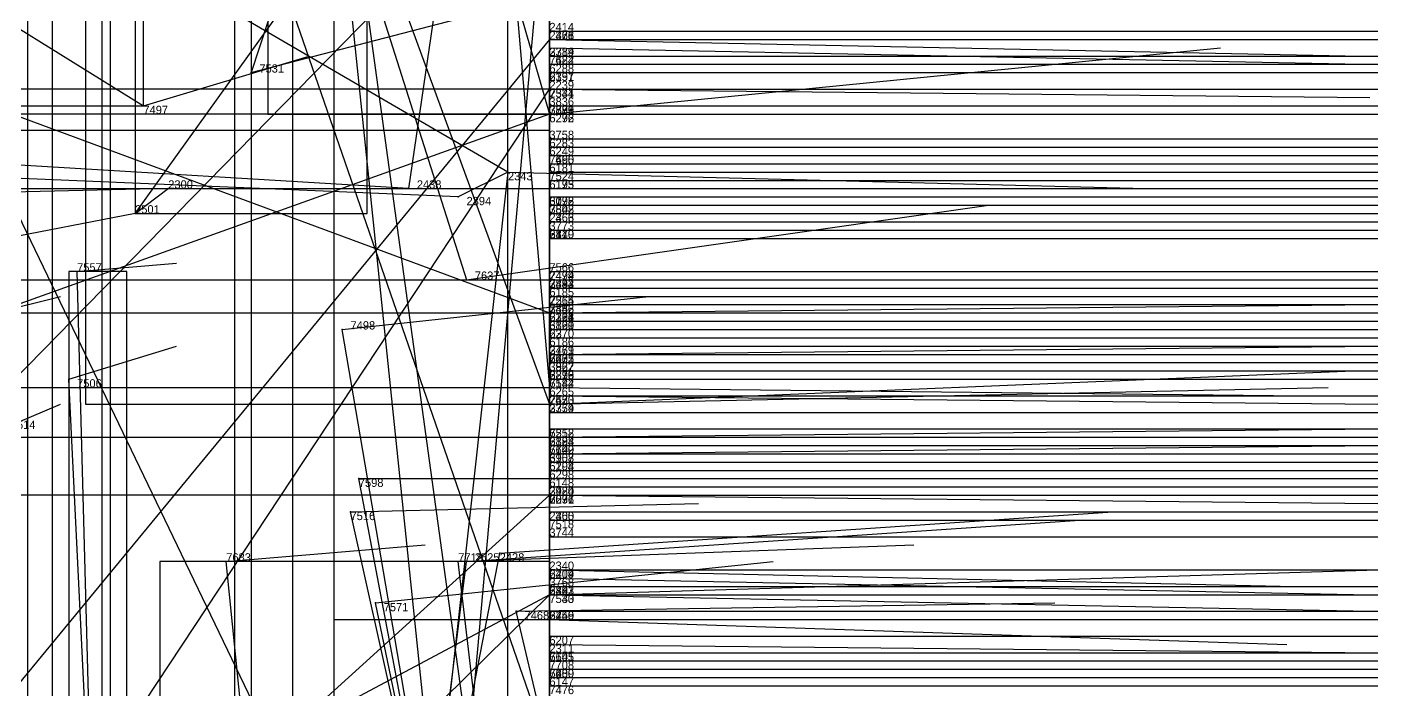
# Model space of a CAD drawing. Extents: x -0.07 to 1.1, y -0.07 to 1.1.
# Drawn here: x 0.937 to 1.1, y 0.8125 to 0.8925 of the extents above; entities that cross this region are included whole.
import ezdxf

# ---------------------------------------------------------------- set-up
doc = ezdxf.new("R2010")
doc.units = 0
for name, color, linetype in [('Clients', 3, 'CONTINUOUS'), ('Facilities', 3, 'CONTINUOUS'), ('Facilities_lines', 3, 'CONTINUOUS'), ('Min_max_boxes', 1, 'CONTINUOUS'), ('Normals', 1, 'CONTINUOUS'), ('Source_points', 5, 'CONTINUOUS'), ('Text', 3, 'CONTINUOUS')]:
    doc.layers.add(name, color=color, linetype=linetype)

msp = doc.modelspace()

# ---------------------------------------------------------------- linework, layer by layer
at = {"layer": 'Clients', "color": 5}
for p in [(1, 0.89, 0.052), (0.964, 0.887, 1), (1, 0.887, 0.077), (1, 0.885, 0.06), (1, 0.885, 0.051), (0.951, 0.883, 1), (1, 0.882, 0.985), (0.954, 0.873), (0.983, 0.873), (0.989, 0.872), (1, 0.871, 0.905), (0.943, 0.863, 1), (0.99, 0.862, 1), (1, 0.862, 0.072), (1, 0.859, 0.076), (1, 0.858, 0.065), (0.975, 0.856, 1), (0.942, 0.85, 1), (1, 0.849, 0.977), (1, 0.848, 0.082), (1, 0.847, 0.951), (1, 0.847, 0.942), (1, 0.843, 0.915), (0.977, 0.838, 1), (0.976, 0.834, 1), (0.994, 0.829), (0.961, 0.828, 1), (0.989, 0.828, 1), (0.99, 0.828), (1, 0.827, 0.018), (1, 0.826, 0.053), (0.979, 0.823, 1), (0.996, 0.822, 1), (1, 0.821, 0.015)]:
    msp.add_point(p, dxfattribs=at)
at = {"layer": 'Facilities', "color": 3}
for p in [(1, 0.892, 0.104), (1, 0.891, 0.056), (1, 0.891, 0.198), (1, 0.889, 0.351), (1, 0.889, 0.844), (1, 0.888, 0.825), (1, 0.887, 0.694), (1, 0.887, 0.537), (1, 0.885, 0.813), (1, 0.883, 0.447), (1, 0.883, 0.378), (1, 0.882, 0.44), (1, 0.882, 0.546), (1, 0.882, 0.545), (1, 0.882, 0.916), (1, 0.879, 0.498), (1, 0.879, 0.685), (1, 0.878, 0.552), (1, 0.877, 0.887), (1, 0.876, 0.769), (0.995, 0.875), (1, 0.875, 0.551), (1, 0.875, 0.862), (1, 0.874, 0.538), (1, 0.873, 0.574), (1, 0.872, 0.393), (1, 0.871, 0.673), (1, 0.871, 0.69), (0.95, 0.87), (1, 0.87, 0.144), (1, 0.87, 0.476), (1, 0.869, 0.246), (1, 0.869, 0.097), (1, 0.868, 0.372), (1, 0.868, 0.282), (1, 0.868, 0.55), (1, 0.867, 0.248), (1, 0.867, 0.43), (1, 0.863, 0.849), (1, 0.863, 0.846), (1, 0.861, 0.222), (1, 0.861, 0.412), (1, 0.861, 0.892), (1, 0.86, 0.535), (1, 0.86, 0.839), (1, 0.859, 0.169), (1, 0.859, 0.412), (1, 0.858, 0.749), (1, 0.858, 0.815), (1, 0.857, 0.303), (1, 0.857, 0.687), (1, 0.857, 0.533), (1, 0.856, 0.688), (1, 0.856, 0.592), (1, 0.855, 0.207), (1, 0.855, 0.688), (1, 0.855, 0.664), (1, 0.854, 0.454), (1, 0.853, 0.072), (1, 0.853, 0.173), (1, 0.853, 0.632), (1, 0.853, 0.776), (1, 0.853, 0.788), (1, 0.852, 0.359), (1, 0.851, 0.465), (1, 0.851, 0.392), (1, 0.85, 0.182), (1, 0.85, 0.55), (1, 0.85, 0.664), (1, 0.848, 0.634), (1, 0.846, 0.199), (1, 0.846, 0.317), (1, 0.844, 0.655), (1, 0.843, 0.118), (1, 0.843, 0.598), (1, 0.842, 0.26), (1, 0.842, 0.802), (1, 0.841, 0.259), (1, 0.841, 0.667), (1, 0.841, 0.663), (1, 0.841, 0.905), (1, 0.84, 0.666), (1, 0.839, 0.69), (1, 0.839, 0.746), (1, 0.838, 0.524), (1, 0.837, 0.387), (1, 0.836, 0.072), (1, 0.836, 0.137), (1, 0.836, 0.57), (1, 0.836, 0.773), (1, 0.834, 0.098), (1, 0.833, 0.085), (1, 0.833, 0.836), (1, 0.831, 0.378), (1, 0.827, 0.622), (1, 0.825, 0.226), (1, 0.825, 0.501), (1, 0.824, 0.051), (1, 0.824, 0.385), (1, 0.824, 0.536), (1, 0.824, 0.892), (1, 0.824, 0.918), (1, 0.822, 0.746), (1, 0.821, 0.496), (1, 0.819, 0.683), (1, 0.818, 0.075), (1, 0.817, 0.641), (1, 0.816, 0.863), (1, 0.816, 0.85), (1, 0.815, 0.526), (1, 0.815, 0.874), (1, 0.814, 0.799), (1, 0.813, 0.558)]:
    msp.add_point(p, dxfattribs=at)
at = {"layer": 'Facilities_lines', "color": 3}
for p, q in [((0.944, 1, 0.969), (1, 0.847, 0.951)), ((0.966, 1, 0.988), (1, 0.882, 0.985)), ((0.987, 1, 0.899), (1, 0.849, 0.977)), ((1, 0.996, 0.944), (0.964, 0.887, 1)), ((1, 0.996, 0.944), (1, 0.847, 0.942)), ((1, 0.996, 0.944), (1, 0.785, 0.973)), ((0.948, 0.994, 1), (0.99, 0.862, 1)), ((1, 0.989, 0.031), (0.983, 0.873)), ((0.796, 0.979, 1), (0.951, 0.883, 1)), ((1, 0.891, 0.056), (1, 0.94, 0.086)), ((1, 0.94, 0.035), (1, 0.827, 0.018)), ((1, 0.94, 0.035), (1, 0.821, 0.015)), ((1, 0.891, 0.056), (1, 0.933, 0.12)), ((1, 0.932, 0.098), (1, 0.737, 0.048)), ((1, 0.735, 0.976), (0.974, 0.924, 1)), ((1, 0.916, 0.069), (0.912, 0.826)), ((0.988, 0.78, 1), (0.974, 0.915, 1)), ((1, 0.916, 0.069), (1, 0.685, 0.063)), ((1, 0.916, 0.069), (1, 0.887, 0.077)), ((0.988, 0.78, 1), (1, 0.914, 0.993)), ((1, 0.824, 0.918), (1, 0.911, 0.916)), ((0.95, 0.87), (0.978, 0.909)), ((1, 0.805, 0.998), (0.964, 0.909, 1)), ((0.865, 0.908), (1, 0.858, 0.065)), ((0.995, 0.875), (0.94, 0.907)), ((1, 0.693, 0.973), (1, 0.903, 0.934)), ((1, 0.891, 0.056), (0.925, 0.8)), ((1, 0.891, 0.056), (1, 0.808, 0.045)), ((1, 0.891, 0.056), (1, 0.89, 0.052)), ((0.922, 0.767), (1, 0.885, 0.051)), ((1, 0.655, 0.047), (1, 0.885, 0.06)), ((1, 0.882, 0.916), (0.933, 0.858, 1)), ((1, 0.882, 0.916), (1, 0.843, 0.915)), ((0.983, 0.772), (0.931, 0.88)), ((0.995, 0.875), (0.98, 0.74)), ((0.995, 0.875), (0.989, 0.872)), ((0.95, 0.87), (0.954, 0.873)), ((1, 0.806, 0.903), (1, 0.871, 0.905)), ((0.945, 0.789, 1), (0.943, 0.863, 1)), ((1, 0.853, 0.072), (1, 0.862, 0.072)), ((1, 0.853, 0.072), (1, 0.859, 0.076)), ((0.988, 0.78, 1), (0.975, 0.856, 1)), ((1, 0.853, 0.072), (1, 0.808, 0.071)), ((0.945, 0.789, 1), (0.942, 0.85, 1)), ((1, 0.818, 0.075), (1, 0.848, 0.082)), ((0.988, 0.78, 1), (0.977, 0.838, 1)), ((1, 0.836, 0.072), (0.904, 0.749)), ((1, 0.836, 0.072), (1, 0.764, 0.072)), ((0.988, 0.78, 1), (0.976, 0.834, 1)), ((0.983, 0.772), (0.994, 0.829)), ((0.981, 0.628, 1), (0.961, 0.828, 1)), ((0.983, 0.772), (0.99, 0.828)), ((1, 0.735, 0.976), (0.989, 0.828, 1)), ((1, 0.824, 0.051), (1, 0.826, 0.053)), ((1, 0.824, 0.918), (0.937, 0.762, 1)), ((1, 0.824, 0.918), (0.94, 0.792, 1)), ((0.988, 0.78, 1), (0.979, 0.823, 1)), ((1, 0.805, 0.998), (0.996, 0.822, 1))]:
    msp.add_line(p, q, dxfattribs=at)
at = {"layer": 'Min_max_boxes', "color": 1}
for p, q in [((0.944, 1, 0.763), (0.944, 0.847, 0.763)), ((0.944, 1, 1), (0.944, 0.847, 1)), ((0.947, 1, 0.048), (0.947, 0.737, 0.048)), ((0.947, 1, 0.161), (0.947, 0.737, 0.161)), ((0.951, 0.883, 0.946), (0.951, 1, 0.946)), ((0.951, 0.883, 1), (0.951, 1, 1)), ((0.966, 1, 0.981), (0.966, 0.882, 0.981)), ((0.966, 1, 1), (0.966, 0.882, 1)), ((0.974, 1, 0.015), (0.974, 0.821, 0.015)), ((0.974, 1, 0.222), (0.974, 0.821, 0.222)), ((1, 0.821, 0.015), (1, 1, 0.015)), ((1, 0.821, 0.222), (1, 1, 0.222)), ((1, 0.737, 0.048), (1, 1, 0.048)), ((1, 0.737, 0.161), (1, 1, 0.161)), ((1, 0.873), (1, 1)), ((1, 0.873, 0.083), (1, 1, 0.083)), ((1, 0.849, 0.723), (1, 1, 0.723)), ((1, 0.849, 0.977), (1, 1, 0.977)), ((1, 0.882, 0.981), (1, 1, 0.981)), ((1, 0.882, 1), (1, 1, 1)), ((1, 0.847, 0.763), (1, 1, 0.763)), ((1, 0.847, 1), (1, 1, 1)), ((1, 0.862, 0.974), (1, 1, 0.974)), ((1, 0.862, 1), (1, 1, 1)), ((0.946, 0.996, 0.818), (0.946, 0.785, 0.818)), ((0.946, 0.996, 1), (0.946, 0.785, 1)), ((1, 0.785, 0.818), (1, 0.996, 0.818)), ((1, 0.785, 1), (1, 0.996, 1)), ((1, 0.788), (1, 0.961)), ((1, 0.788, 0.018), (1, 0.961, 0.018)), ((1, 0.8), (1, 0.94)), ((1, 0.8, 0.12), (1, 0.94, 0.12)), ((1, 0.685), (1, 0.927)), ((1, 0.685, 0.103), (1, 0.927, 0.103)), ((1, 0.858), (1, 0.926)), ((1, 0.858, 0.067), (1, 0.926, 0.067)), ((0.974, 0.924, 0.939), (0.974, 0.548, 0.939)), ((0.974, 0.924, 1), (0.974, 0.548, 1)), ((1, 0.548, 0.939), (1, 0.924, 0.939)), ((1, 0.548, 1), (1, 0.924, 1)), ((0.969, 0.915, 0.96), (0.969, 0.57, 0.96)), ((0.969, 0.915, 1), (0.969, 0.57, 1)), ((1, 0.57, 0.96), (1, 0.915, 0.96)), ((1, 0.57, 1), (1, 0.915, 1)), ((0.937, 0.911, 0.916), (0.937, 0.762, 0.916)), ((0.937, 0.911, 1), (0.937, 0.762, 1)), ((1, 0.762, 0.916), (1, 0.911, 0.916)), ((1, 0.762, 1), (1, 0.911, 1)), ((0.95, 0.909), (0.95, 0.87)), ((0.95, 0.909), (0.95, 0.87)), ((0.964, 0.909, 0.998), (0.964, 0.801, 0.998)), ((0.964, 0.909, 1), (0.964, 0.801, 1)), ((0.978, 0.87), (0.978, 0.909)), ((0.978, 0.87), (0.978, 0.909)), ((1, 0.801, 0.998), (1, 0.909, 0.998)), ((1, 0.801, 1), (1, 0.909, 1)), ((0.94, 0.907), (0.94, 0.74)), ((0.94, 0.907), (0.94, 0.74)), ((0.995, 0.74), (0.995, 0.907)), ((0.995, 0.74), (0.995, 0.907)), ((0.962, 0.903, 0.934), (0.962, 0.523, 0.934)), ((0.962, 0.903, 1), (0.962, 0.523, 1)), ((1, 0.523, 0.934), (1, 0.903, 0.934)), ((1, 0.523, 1), (1, 0.903, 1)), ((1, 0.885), (0.911, 0.885)), ((1, 0.885, 0.051), (0.911, 0.885, 0.051)), ((1, 0.504, 0.045), (1, 0.885, 0.045)), ((1, 0.885, 0.045), (1, 0.885, 0.045)), ((1, 0.885, 0.045), (1, 0.504, 0.045)), ((1, 0.504, 0.088), (1, 0.885, 0.088)), ((1, 0.885, 0.088), (1, 0.885, 0.088)), ((1, 0.885, 0.088), (1, 0.504, 0.088)), ((1, 0.885, 0.045), (1, 0.885, 0.088)), ((1, 0.885, 0.045), (1, 0.885, 0.088)), ((1, 0.625), (1, 0.885)), ((1, 0.625, 0.051), (1, 0.885, 0.051)), ((1, 0.885), (1, 0.885, 0.051)), ((0.728, 0.883, 0.946), (0.951, 0.883, 0.946)), ((0.728, 0.883, 1), (0.951, 0.883, 1)), ((0.951, 0.883, 0.946), (0.951, 0.883, 1)), ((1, 0.882, 0.915), (0.933, 0.882, 0.915)), ((1, 0.882, 1), (0.933, 0.882, 1)), ((0.966, 0.882, 0.981), (1, 0.882, 0.981)), ((0.966, 0.882, 1), (1, 0.882, 1)), ((0.966, 0.882, 0.981), (0.966, 0.882, 1)), ((1, 0.843, 0.915), (1, 0.882, 0.915)), ((1, 0.843, 1), (1, 0.882, 1)), ((1, 0.882, 0.915), (1, 0.882, 1)), ((1, 0.882, 0.981), (1, 0.882, 1)), ((1, 0.88), (0.931, 0.88)), ((1, 0.88, 0.014), (0.931, 0.88, 0.014)), ((1, 0.595), (1, 0.88)), ((1, 0.595, 0.014), (1, 0.88, 0.014)), ((1, 0.88), (1, 0.88, 0.014)), ((0.833, 0.873), (1, 0.873)), ((0.833, 0.873, 0.083), (1, 0.873, 0.083)), ((1, 0.873), (1, 0.873, 0.083)), ((1, 0.806, 0.903), (1, 0.871, 0.903)), ((1, 0.871, 0.903), (1, 0.871, 0.903)), ((1, 0.871, 0.903), (1, 0.806, 0.903)), ((1, 0.806, 0.905), (1, 0.871, 0.905)), ((1, 0.871, 0.905), (1, 0.871, 0.905)), ((1, 0.871, 0.905), (1, 0.806, 0.905)), ((1, 0.871, 0.903), (1, 0.871, 0.905)), ((1, 0.871, 0.903), (1, 0.871, 0.905)), ((0.95, 0.87), (0.978, 0.87)), ((0.95, 0.87), (0.978, 0.87)), ((0.95, 0.87), (0.95, 0.87)), ((0.978, 0.87), (0.978, 0.87)), ((0.949, 0.863, 1), (0.942, 0.863, 1)), ((0.942, 0.863, 1), (0.942, 0.77, 1)), ((0.949, 0.863, 1), (0.942, 0.863, 1)), ((0.942, 0.863, 1), (0.942, 0.77, 1)), ((0.942, 0.863, 1), (0.942, 0.863, 1)), ((0.949, 0.77, 1), (0.949, 0.863, 1)), ((0.949, 0.77, 1), (0.949, 0.863, 1)), ((0.949, 0.863, 1), (0.949, 0.863, 1)), ((0.855, 0.862, 0.974), (1, 0.862, 0.974)), ((0.855, 0.862, 1), (1, 0.862, 1)), ((1, 0.808, 0.071), (1, 0.862, 0.071)), ((1, 0.862, 0.071), (1, 0.862, 0.071)), ((1, 0.862, 0.071), (1, 0.808, 0.071)), ((1, 0.808, 0.076), (1, 0.862, 0.076)), ((1, 0.862, 0.076), (1, 0.862, 0.076)), ((1, 0.862, 0.076), (1, 0.808, 0.076)), ((1, 0.862, 0.071), (1, 0.862, 0.076)), ((1, 0.862, 0.071), (1, 0.862, 0.076)), ((1, 0.862, 0.974), (1, 0.862, 1)), ((0.807, 0.858), (1, 0.858)), ((0.807, 0.858, 0.067), (1, 0.858, 0.067)), ((1, 0.858), (1, 0.858, 0.067)), ((0.917, 0.849, 0.723), (1, 0.849, 0.723)), ((0.917, 0.849, 0.977), (1, 0.849, 0.977)), ((1, 0.849, 0.723), (1, 0.849, 0.977)), ((1, 0.818, 0.075), (1, 0.848, 0.075)), ((1, 0.848, 0.075), (1, 0.848, 0.075)), ((1, 0.848, 0.075), (1, 0.818, 0.075)), ((1, 0.818, 0.082), (1, 0.848, 0.082)), ((1, 0.848, 0.082), (1, 0.848, 0.082)), ((1, 0.848, 0.082), (1, 0.818, 0.082)), ((1, 0.848, 0.075), (1, 0.848, 0.082)), ((1, 0.848, 0.075), (1, 0.848, 0.082)), ((0.944, 0.847, 0.763), (1, 0.847, 0.763)), ((0.944, 0.847, 1), (1, 0.847, 1)), ((0.944, 0.847, 0.763), (0.944, 0.847, 1)), ((1, 0.847, 0.763), (1, 0.847, 1)), ((0.933, 0.843, 0.915), (1, 0.843, 0.915)), ((0.933, 0.843, 1), (1, 0.843, 1)), ((1, 0.843, 0.915), (1, 0.843, 1)), ((1, 0.836), (0.904, 0.836)), ((1, 0.836, 0.072), (0.904, 0.836, 0.072)), ((1, 0.749), (1, 0.836)), ((1, 0.749, 0.072), (1, 0.836, 0.072)), ((1, 0.836), (1, 0.836, 0.072)), ((1, 0.828, 0.975), (0.953, 0.828, 0.975)), ((0.953, 0.828, 0.975), (0.953, 0.599, 0.975)), ((1, 0.828, 1), (0.953, 0.828, 1)), ((0.953, 0.828, 1), (0.953, 0.599, 1)), ((0.953, 0.828, 0.975), (0.953, 0.828, 1)), ((1, 0.599, 0.975), (1, 0.828, 0.975)), ((1, 0.599, 1), (1, 0.828, 1)), ((1, 0.828, 0.975), (1, 0.828, 1)), ((1, 0.824, 0.051), (1, 0.826, 0.051)), ((1, 0.826, 0.051), (1, 0.826, 0.051)), ((1, 0.826, 0.051), (1, 0.824, 0.051)), ((1, 0.824, 0.053), (1, 0.826, 0.053)), ((1, 0.826, 0.053), (1, 0.826, 0.053)), ((1, 0.826, 0.053), (1, 0.824, 0.053)), ((1, 0.826, 0.051), (1, 0.826, 0.053)), ((1, 0.826, 0.051), (1, 0.826, 0.053)), ((1, 0.824, 0.051), (1, 0.824, 0.051)), ((1, 0.824, 0.053), (1, 0.824, 0.053)), ((1, 0.824, 0.051), (1, 0.824, 0.053)), ((1, 0.824, 0.051), (1, 0.824, 0.053)), ((0.974, 0.821, 0.015), (1, 0.821, 0.015)), ((0.974, 0.821, 0.222), (1, 0.821, 0.222)), ((0.974, 0.821, 0.015), (0.974, 0.821, 0.222)), ((1, 0.821, 0.015), (1, 0.821, 0.222)), ((1, 0.818, 0.075), (1, 0.818, 0.075)), ((1, 0.818, 0.082), (1, 0.818, 0.082)), ((1, 0.818, 0.075), (1, 0.818, 0.082)), ((1, 0.818, 0.075), (1, 0.818, 0.082))]:
    msp.add_line(p, q, dxfattribs=at)
at = {"layer": 'Normals', "color": 1}
for p, q in [((0.964, 0.887, 1), (0.991, 0.894, 1.096)), ((1, 0.892, 0.104), (1.1, 0.892, 0.104)), ((1, 0.891, 0.056), (1.098, 0.889, 0.038)), ((1, 0.891, 0.198), (1.1, 0.891, 0.198)), ((0.951, 0.883, 1), (0.971, 0.889, 1.098)), ((1, 0.89, 0.052), (1.098, 0.888, 0.034)), ((1, 0.882, 0.985), (1.081, 0.89, 1.043)), ((1, 0.889, 0.351), (1.1, 0.889, 0.351)), ((1, 0.889, 0.844), (1.1, 0.889, 0.844)), ((1, 0.888, 0.825), (1.1, 0.888, 0.825)), ((1, 0.887, 0.077), (1.1, 0.887, 0.072)), ((1, 0.887, 0.694), (1.1, 0.887, 0.694)), ((1, 0.887, 0.537), (1.1, 0.887, 0.537)), ((1, 0.885, 0.051), (1.099, 0.884, 0.036)), ((1, 0.885, 0.06), (1.099, 0.884, 0.048)), ((1, 0.885, 0.813), (1.1, 0.885, 0.813)), ((1, 0.883, 0.447), (1.1, 0.883, 0.447)), ((1, 0.883, 0.378), (1.1, 0.883, 0.378)), ((1, 0.882, 0.44), (1.1, 0.882, 0.44)), ((1, 0.882, 0.546), (1.1, 0.882, 0.546)), ((1, 0.882, 0.545), (1.1, 0.882, 0.545)), ((1, 0.882, 0.916), (1.1, 0.882, 0.922)), ((1, 0.879, 0.498), (1.1, 0.879, 0.498)), ((1, 0.879, 0.685), (1.1, 0.879, 0.685)), ((1, 0.878, 0.552), (1.1, 0.878, 0.552)), ((0.983, 0.873), (0.917, 0.877, 0.075)), ((1, 0.877, 0.887), (1.1, 0.877, 0.887)), ((1, 0.876, 0.769), (1.1, 0.876, 0.769)), ((0.989, 0.872), (0.918, 0.875, 0.071)), ((0.995, 0.875), (1.072, 0.873, -0.063)), ((1, 0.875, 0.551), (1.1, 0.875, 0.551)), ((1, 0.875, 0.862), (1.1, 0.875, 0.862)), ((1, 0.874, 0.538), (1.1, 0.874, 0.538)), ((0.954, 0.873), (0.909, 0.872, 0.09)), ((1, 0.873, 0.574), (1.1, 0.873, 0.574)), ((0.99, 0.862, 1), (1.053, 0.871, 1.077)), ((1, 0.872, 0.393), (1.1, 0.872, 0.393)), ((1, 0.871, 0.673), (1.1, 0.871, 0.673)), ((1, 0.871, 0.69), (1.1, 0.871, 0.69)), ((1, 0.871, 0.905), (1.1, 0.871, 0.907)), ((0.95, 0.87), (0.914, 0.863, 0.093)), ((1, 0.87, 0.144), (1.1, 0.87, 0.144)), ((1, 0.87, 0.476), (1.1, 0.87, 0.476)), ((1, 0.869, 0.246), (1.1, 0.869, 0.246)), ((1, 0.869, 0.097), (1.1, 0.869, 0.097)), ((1, 0.868, 0.372), (1.1, 0.868, 0.372)), ((1, 0.868, 0.282), (1.1, 0.868, 0.282)), ((1, 0.868, 0.55), (1.1, 0.868, 0.55)), ((1, 0.867, 0.248), (1.1, 0.867, 0.248)), ((1, 0.867, 0.43), (1.1, 0.867, 0.43)), ((0.943, 0.863, 1), (0.955, 0.864, 1.099)), ((1, 0.863, 0.849), (1.1, 0.863, 0.849)), ((1, 0.863, 0.846), (1.1, 0.863, 0.846)), ((1, 0.862, 0.072), (1.1, 0.862, 0.067)), ((1, 0.861, 0.222), (1.1, 0.861, 0.222)), ((1, 0.861, 0.412), (1.1, 0.861, 0.412)), ((1, 0.861, 0.892), (1.1, 0.861, 0.892)), ((0.933, 0.858, 1), (0.941, 0.86, 1.1)), ((0.975, 0.856, 1), (1.012, 0.86, 1.093)), ((1, 0.86, 0.535), (1.1, 0.86, 0.535)), ((1, 0.86, 0.839), (1.1, 0.86, 0.839)), ((1, 0.859, 0.169), (1.1, 0.859, 0.169)), ((1, 0.858, 0.065), (1.1, 0.859, 0.055)), ((1, 0.859, 0.076), (1.1, 0.859, 0.072)), ((1, 0.859, 0.412), (1.1, 0.859, 0.412)), ((1, 0.858, 0.749), (1.1, 0.858, 0.749)), ((1, 0.858, 0.815), (1.1, 0.858, 0.815)), ((1, 0.857, 0.303), (1.1, 0.857, 0.303)), ((1, 0.857, 0.687), (1.1, 0.857, 0.687)), ((1, 0.857, 0.533), (1.1, 0.857, 0.533)), ((1, 0.856, 0.688), (1.1, 0.856, 0.688)), ((1, 0.856, 0.592), (1.1, 0.856, 0.592)), ((1, 0.855, 0.207), (1.1, 0.855, 0.207)), ((1, 0.855, 0.688), (1.1, 0.855, 0.688)), ((1, 0.855, 0.664), (1.1, 0.855, 0.664)), ((0.942, 0.85, 1), (0.955, 0.854, 1.099)), ((1, 0.853, 0.072), (1.1, 0.854, 0.068)), ((1, 0.854, 0.454), (1.1, 0.854, 0.454)), ((1, 0.853, 0.173), (1.1, 0.853, 0.173)), ((1, 0.853, 0.632), (1.1, 0.853, 0.632)), ((1, 0.853, 0.776), (1.1, 0.853, 0.776)), ((1, 0.853, 0.788), (1.1, 0.853, 0.788)), ((1, 0.852, 0.359), (1.1, 0.852, 0.359)), ((1, 0.851, 0.465), (1.1, 0.851, 0.465)), ((1, 0.851, 0.392), (1.1, 0.851, 0.392)), ((1, 0.847, 0.942), (1.097, 0.851, 0.967)), ((1, 0.85, 0.182), (1.1, 0.85, 0.182)), ((1, 0.85, 0.55), (1.1, 0.85, 0.55)), ((1, 0.85, 0.664), (1.1, 0.85, 0.664)), ((1, 0.847, 0.951), (1.094, 0.849, 0.984)), ((1, 0.849, 0.977), (1.091, 0.848, 1.019)), ((1, 0.848, 0.082), (1.1, 0.847, 0.08)), ((1, 0.848, 0.634), (1.1, 0.848, 0.634)), ((0.934, 0.844, 1), (0.941, 0.847, 1.1)), ((1, 0.846, 0.199), (1.1, 0.846, 0.199)), ((1, 0.846, 0.317), (1.1, 0.846, 0.317)), ((1, 0.844, 0.655), (1.1, 0.844, 0.655)), ((1, 0.843, 0.915), (1.1, 0.844, 0.924)), ((1, 0.843, 0.118), (1.1, 0.843, 0.118)), ((1, 0.843, 0.598), (1.1, 0.843, 0.598)), ((1, 0.842, 0.26), (1.1, 0.842, 0.26)), ((1, 0.842, 0.802), (1.1, 0.842, 0.802)), ((1, 0.841, 0.905), (1.1, 0.842, 0.912)), ((1, 0.841, 0.259), (1.1, 0.841, 0.259)), ((1, 0.841, 0.667), (1.1, 0.841, 0.667)), ((1, 0.841, 0.663), (1.1, 0.841, 0.663)), ((1, 0.84, 0.666), (1.1, 0.84, 0.666)), ((1, 0.839, 0.69), (1.1, 0.839, 0.69)), ((1, 0.839, 0.746), (1.1, 0.839, 0.746)), ((0.977, 0.838, 1), (1.019, 0.838, 1.091)), ((1, 0.838, 0.524), (1.1, 0.838, 0.524)), ((1, 0.837, 0.387), (1.1, 0.837, 0.387)), ((0.976, 0.834, 1), (1.018, 0.835, 1.09)), ((1, 0.836, 0.072), (1.1, 0.835, 0.068)), ((1, 0.836, 0.137), (1.1, 0.836, 0.137)), ((1, 0.836, 0.57), (1.1, 0.836, 0.57)), ((1, 0.836, 0.773), (1.1, 0.836, 0.773)), ((0.994, 0.829), (1.068, 0.834, -0.067)), ((1, 0.834, 0.098), (1.1, 0.834, 0.098)), ((0.99, 0.828), (1.064, 0.833, -0.067)), ((1, 0.833, 0.085), (1.1, 0.833, 0.085)), ((1, 0.833, 0.836), (1.1, 0.833, 0.836)), ((0.961, 0.828, 1), (0.985, 0.83, 1.097)), ((0.989, 0.828, 1), (1.044, 0.83, 1.083)), ((1, 0.831, 0.378), (1.1, 0.831, 0.378)), ((0.979, 0.823, 1), (1.027, 0.828, 1.088)), ((1, 0.827, 0.018), (1.09, 0.825, -0.026)), ((1, 0.827, 0.622), (1.1, 0.827, 0.622)), ((1, 0.824, 0.918), (1.1, 0.827, 0.926)), ((1, 0.826, 0.053), (1.099, 0.824, 0.039)), ((1, 0.825, 0.226), (1.1, 0.825, 0.226)), ((1, 0.825, 0.501), (1.1, 0.825, 0.501)), ((1, 0.824, 0.051), (1.099, 0.822, 0.038)), ((1, 0.824, 0.385), (1.1, 0.824, 0.385)), ((1, 0.824, 0.536), (1.1, 0.824, 0.536)), ((1, 0.824, 0.892), (1.1, 0.824, 0.892)), ((0.996, 0.822, 1), (1.061, 0.823, 1.076)), ((1, 0.822, 0.746), (1.1, 0.822, 0.746)), ((1, 0.821, 0.015), (1.089, 0.818, -0.03)), ((1, 0.821, 0.496), (1.1, 0.821, 0.496)), ((1, 0.819, 0.683), (1.1, 0.819, 0.683)), ((1, 0.818, 0.075), (1.1, 0.817, 0.072)), ((1, 0.817, 0.641), (1.1, 0.817, 0.641)), ((1, 0.816, 0.863), (1.1, 0.816, 0.863)), ((1, 0.816, 0.85), (1.1, 0.816, 0.85)), ((1, 0.815, 0.526), (1.1, 0.815, 0.526)), ((1, 0.815, 0.874), (1.1, 0.815, 0.874)), ((1, 0.814, 0.799), (1.1, 0.814, 0.799)), ((1, 0.813, 0.558), (1.1, 0.813, 0.558))]:
    msp.add_line(p, q, dxfattribs=at)
at = {"layer": 'Source_points', "color": 5}
for p in [(1, 0.892, 0.104), (1, 0.891, 0.056), (1, 0.891, 0.198), (1, 0.89, 0.052), (1, 0.889, 0.351), (1, 0.889, 0.844), (0.964, 0.887, 1), (1, 0.888, 0.825), (1, 0.887, 0.077), (1, 0.887, 0.694), (1, 0.887, 0.537), (1, 0.885, 0.051), (1, 0.885, 0.06), (1, 0.885, 0.813), (0.951, 0.883, 1), (1, 0.883, 0.447), (1, 0.883, 0.378), (1, 0.882, 0.44), (1, 0.882, 0.546), (1, 0.882, 0.545), (1, 0.882, 0.985), (1, 0.882, 0.916), (1, 0.879, 0.498), (1, 0.879, 0.685), (1, 0.878, 0.552), (1, 0.877, 0.887), (1, 0.876, 0.769), (0.995, 0.875), (1, 0.875, 0.551), (1, 0.875, 0.862), (1, 0.874, 0.538), (0.954, 0.873), (0.983, 0.873), (1, 0.873, 0.574), (0.989, 0.872), (1, 0.872, 0.393), (1, 0.871, 0.673), (1, 0.871, 0.69), (1, 0.871, 0.905), (0.95, 0.87), (1, 0.87, 0.144), (1, 0.87, 0.476), (1, 0.869, 0.246), (1, 0.869, 0.097), (1, 0.868, 0.372), (1, 0.868, 0.282), (1, 0.868, 0.55), (1, 0.867, 0.248), (1, 0.867, 0.43), (0.943, 0.863, 1), (1, 0.863, 0.849), (1, 0.863, 0.846), (0.99, 0.862, 1), (1, 0.862, 0.072), (1, 0.861, 0.222), (1, 0.861, 0.412), (1, 0.861, 0.892), (1, 0.86, 0.535), (1, 0.86, 0.839), (1, 0.859, 0.169), (1, 0.859, 0.076), (1, 0.859, 0.412), (1, 0.858, 0.065), (1, 0.858, 0.749), (1, 0.858, 0.815), (0.975, 0.856, 1), (1, 0.857, 0.303), (1, 0.857, 0.687), (1, 0.857, 0.533), (1, 0.856, 0.688), (1, 0.856, 0.592), (1, 0.855, 0.207), (1, 0.855, 0.688), (1, 0.855, 0.664), (1, 0.854, 0.454), (1, 0.853, 0.072), (1, 0.853, 0.173), (1, 0.853, 0.632), (1, 0.853, 0.776), (1, 0.853, 0.788), (1, 0.852, 0.359), (0.942, 0.85, 1), (1, 0.851, 0.465), (1, 0.851, 0.392), (1, 0.85, 0.182), (1, 0.85, 0.55), (1, 0.85, 0.664), (1, 0.849, 0.977), (1, 0.848, 0.082), (1, 0.848, 0.634), (1, 0.847, 0.951), (1, 0.847, 0.942), (1, 0.846, 0.199), (1, 0.846, 0.317), (1, 0.844, 0.655), (1, 0.843, 0.118), (1, 0.843, 0.598), (1, 0.843, 0.915), (1, 0.842, 0.26), (1, 0.842, 0.802), (1, 0.841, 0.259), (1, 0.841, 0.667), (1, 0.841, 0.663), (1, 0.841, 0.905), (1, 0.84, 0.666), (1, 0.839, 0.69), (1, 0.839, 0.746), (0.977, 0.838, 1), (1, 0.838, 0.524), (1, 0.837, 0.387), (1, 0.836, 0.072), (1, 0.836, 0.137), (1, 0.836, 0.57), (1, 0.836, 0.773), (0.976, 0.834, 1), (1, 0.834, 0.098), (1, 0.833, 0.085), (1, 0.833, 0.836), (1, 0.831, 0.378), (0.994, 0.829), (0.961, 0.828, 1), (0.989, 0.828, 1), (0.99, 0.828), (1, 0.827, 0.018), (1, 0.827, 0.622), (1, 0.826, 0.053), (1, 0.825, 0.226), (1, 0.825, 0.501), (1, 0.824, 0.051), (1, 0.824, 0.385), (1, 0.824, 0.536), (1, 0.824, 0.892), (1, 0.824, 0.918), (0.979, 0.823, 1), (0.996, 0.822, 1), (1, 0.822, 0.746), (1, 0.821, 0.015), (1, 0.821, 0.496), (1, 0.819, 0.683), (1, 0.818, 0.075), (1, 0.817, 0.641), (1, 0.816, 0.863), (1, 0.816, 0.85), (1, 0.815, 0.526), (1, 0.815, 0.874), (1, 0.814, 0.799), (1, 0.813, 0.558)]:
    msp.add_point(p, dxfattribs=at)

# ---------------------------------------------------------------- texts
at = {"layer": 'Text', "color": 3}
for s, p in [('2414', (1, 0.892, 0.142)), ('2326', (1, 0.891, 0.104)), ('2378', (1, 0.891, 0.056)), ('2461', (1, 0.891, 0.198)), ('3789', (1, 0.889, 0.351)), ('2314', (1, 0.889, 0.052)), ('7484', (1, 0.888, 0.844)), ('7622', (1, 0.888, 0.825)), ('7531', (0.965, 0.887, 1)), ('6288', (1, 0.887, 0.537)), ('2391', (1, 0.886, 0.077)), ('6157', (1, 0.886, 0.694)), ('2239', (1, 0.885, 0.051)), ('3836', (1, 0.883, 0.447)), ('2341', (1, 0.884, 0.06)), ('7534', (1, 0.884, 0.813)), ('7497', (0.951, 0.882, 1)), ('3776', (1, 0.882, 0.44)), ('3839', (1, 0.882, 0.378)), ('7581', (1, 0.882, 0.985)), ('7593', (1, 0.882, 0.916)), ('6272', (1, 0.881, 0.546)), ('6296', (1, 0.881, 0.545)), ('3758', (1, 0.879, 0.498)), ('6283', (1, 0.878, 0.685)), ('6249', (1, 0.877, 0.552)), ('7460', (1, 0.876, 0.887)), ('7695', (1, 0.876, 0.769)), ('6181', (1, 0.875, 0.551)), ('2300', (0.954, 0.873)), ('2438', (0.984, 0.873)), ('2343', (0.995, 0.874)), ('7524', (1, 0.874, 0.862)), ('6173', (1, 0.873, 0.538)), ('6195', (1, 0.873, 0.574)), ('2501', (0.95, 0.87)), ('2394', (0.99, 0.871)), ('3775', (1, 0.871, 0.393)), ('3842', (1, 0.87, 0.476)), ('6098', (1, 0.871, 0.673)), ('6192', (1, 0.871, 0.69)), ('7508', (1, 0.87, 0.905)), ('2366', (1, 0.869, 0.246)), ('2463', (1, 0.869, 0.144)), ('2466', (1, 0.869, 0.097)), ('3773', (1, 0.868, 0.372)), ('3810', (1, 0.867, 0.43)), ('3849', (1, 0.867, 0.282)), ('2470', (1, 0.867, 0.248)), ('6149', (1, 0.867, 0.55)), ('7557', (0.943, 0.863, 1)), ('7637', (0.991, 0.862, 1)), ('7566', (1, 0.863, 0.846)), ('2499', (1, 0.862, 0.072)), ('7474', (1, 0.862, 0.849)), ('3894', (1, 0.861, 0.412)), ('2432', (1, 0.861, 0.222)), ('7443', (1, 0.861, 0.892)), ('6185', (1, 0.86, 0.535)), ('2264', (1, 0.859, 0.169)), ('7515', (1, 0.859, 0.839)), ('3883', (1, 0.858, 0.412)), ('2452', (1, 0.858, 0.076)), ('7446', (1, 0.858, 0.815)), ('2321', (1, 0.857, 0.065)), ('6114', (1, 0.857, 0.749)), ('6266', (1, 0.857, 0.687)), ('6292', (1, 0.857, 0.533)), ('7498', (0.976, 0.856, 1)), ('3869', (1, 0.856, 0.303)), ('6121', (1, 0.856, 0.688)), ('6190', (1, 0.856, 0.592)), ('2370', (1, 0.855, 0.207)), ('6270', (1, 0.855, 0.664)), ('6186', (1, 0.854, 0.688)), ('3771', (1, 0.853, 0.454)), ('2469', (1, 0.853, 0.072)), ('2471', (1, 0.852, 0.173)), ('6205', (1, 0.852, 0.632)), ('7552', (1, 0.852, 0.776)), ('7631', (1, 0.852, 0.788)), ('3862', (1, 0.851, 0.465)), ('3927', (1, 0.851, 0.359)), ('7506', (0.943, 0.849, 1)), ('3893', (1, 0.85, 0.392)), ('2319', (1, 0.85, 0.182)), ('6276', (1, 0.85, 0.664)), ('6144', (1, 0.849, 0.55)), ('7582', (1, 0.849, 0.977)), ('6265', (1, 0.848, 0.634)), ('2523', (1, 0.847, 0.082)), ('7450', (1, 0.847, 0.951)), ('7670', (1, 0.847, 0.942)), ('3779', (1, 0.846, 0.317)), ('2354', (1, 0.846, 0.199)), ('7514', (0.935, 0.844, 1)), ('3884', (1, 0.842, 0.26)), ('6212', (1, 0.843, 0.655)), ('7558', (1, 0.843, 0.915)), ('2393', (1, 0.842, 0.118)), ('6128', (1, 0.842, 0.598)), ('6142', (1, 0.841, 0.667)), ('7609', (1, 0.841, 0.802)), ('7720', (1, 0.841, 0.905)), ('3907', (1, 0.84, 0.259)), ('6158', (1, 0.84, 0.663)), ('6194', (1, 0.839, 0.666)), ('6208', (1, 0.839, 0.69)), ('6298', (1, 0.838, 0.746)), ('7598', (0.977, 0.837, 1)), ('3920', (1, 0.836, 0.387)), ('6148', (1, 0.837, 0.524)), ('2484', (1, 0.836, 0.137)), ('2271', (1, 0.835, 0.072)), ('6097', (1, 0.835, 0.57)), ('7536', (1, 0.835, 0.773)), ('7516', (0.976, 0.833, 1)), ('2365', (1, 0.833, 0.085)), ('2400', (1, 0.833, 0.098)), ('3744', (1, 0.831, 0.378)), ('7518', (1, 0.832, 0.836)), ('7683', (0.961, 0.828, 1)), ('7718', (0.989, 0.828, 1)), ('2525', (0.991, 0.828)), ('2428', (0.994, 0.828)), ('2340', (1, 0.827, 0.018)), ('2419', (1, 0.826, 0.053)), ('6204', (1, 0.826, 0.622)), ('3768', (1, 0.825, 0.501)), ('3882', (1, 0.824, 0.385)), ('2301', (1, 0.824, 0.226)), ('2442', (1, 0.824, 0.051)), ('6223', (1, 0.824, 0.536)), ('7530', (1, 0.823, 0.892)), ('7543', (1, 0.823, 0.918)), ('7571', (0.98, 0.822, 1)), ('7468', (0.997, 0.821, 1)), ('3759', (1, 0.821, 0.496)), ('2440', (1, 0.821, 0.015)), ('6255', (1, 0.821, 0.746)), ('6207', (1, 0.818, 0.683)), ('2311', (1, 0.817, 0.075)), ('6141', (1, 0.816, 0.641)), ('7605', (1, 0.816, 0.863)), ('7708', (1, 0.815, 0.85)), ('6209', (1, 0.814, 0.526)), ('7480', (1, 0.814, 0.799)), ('7639', (1, 0.814, 0.874)), ('6147', (1, 0.813, 0.558)), ('7476', (1, 0.812, 0.796))]:
    msp.add_text(s, height=0.001, dxfattribs=at).set_placement(p)

doc.saveas('drawing.dxf')
